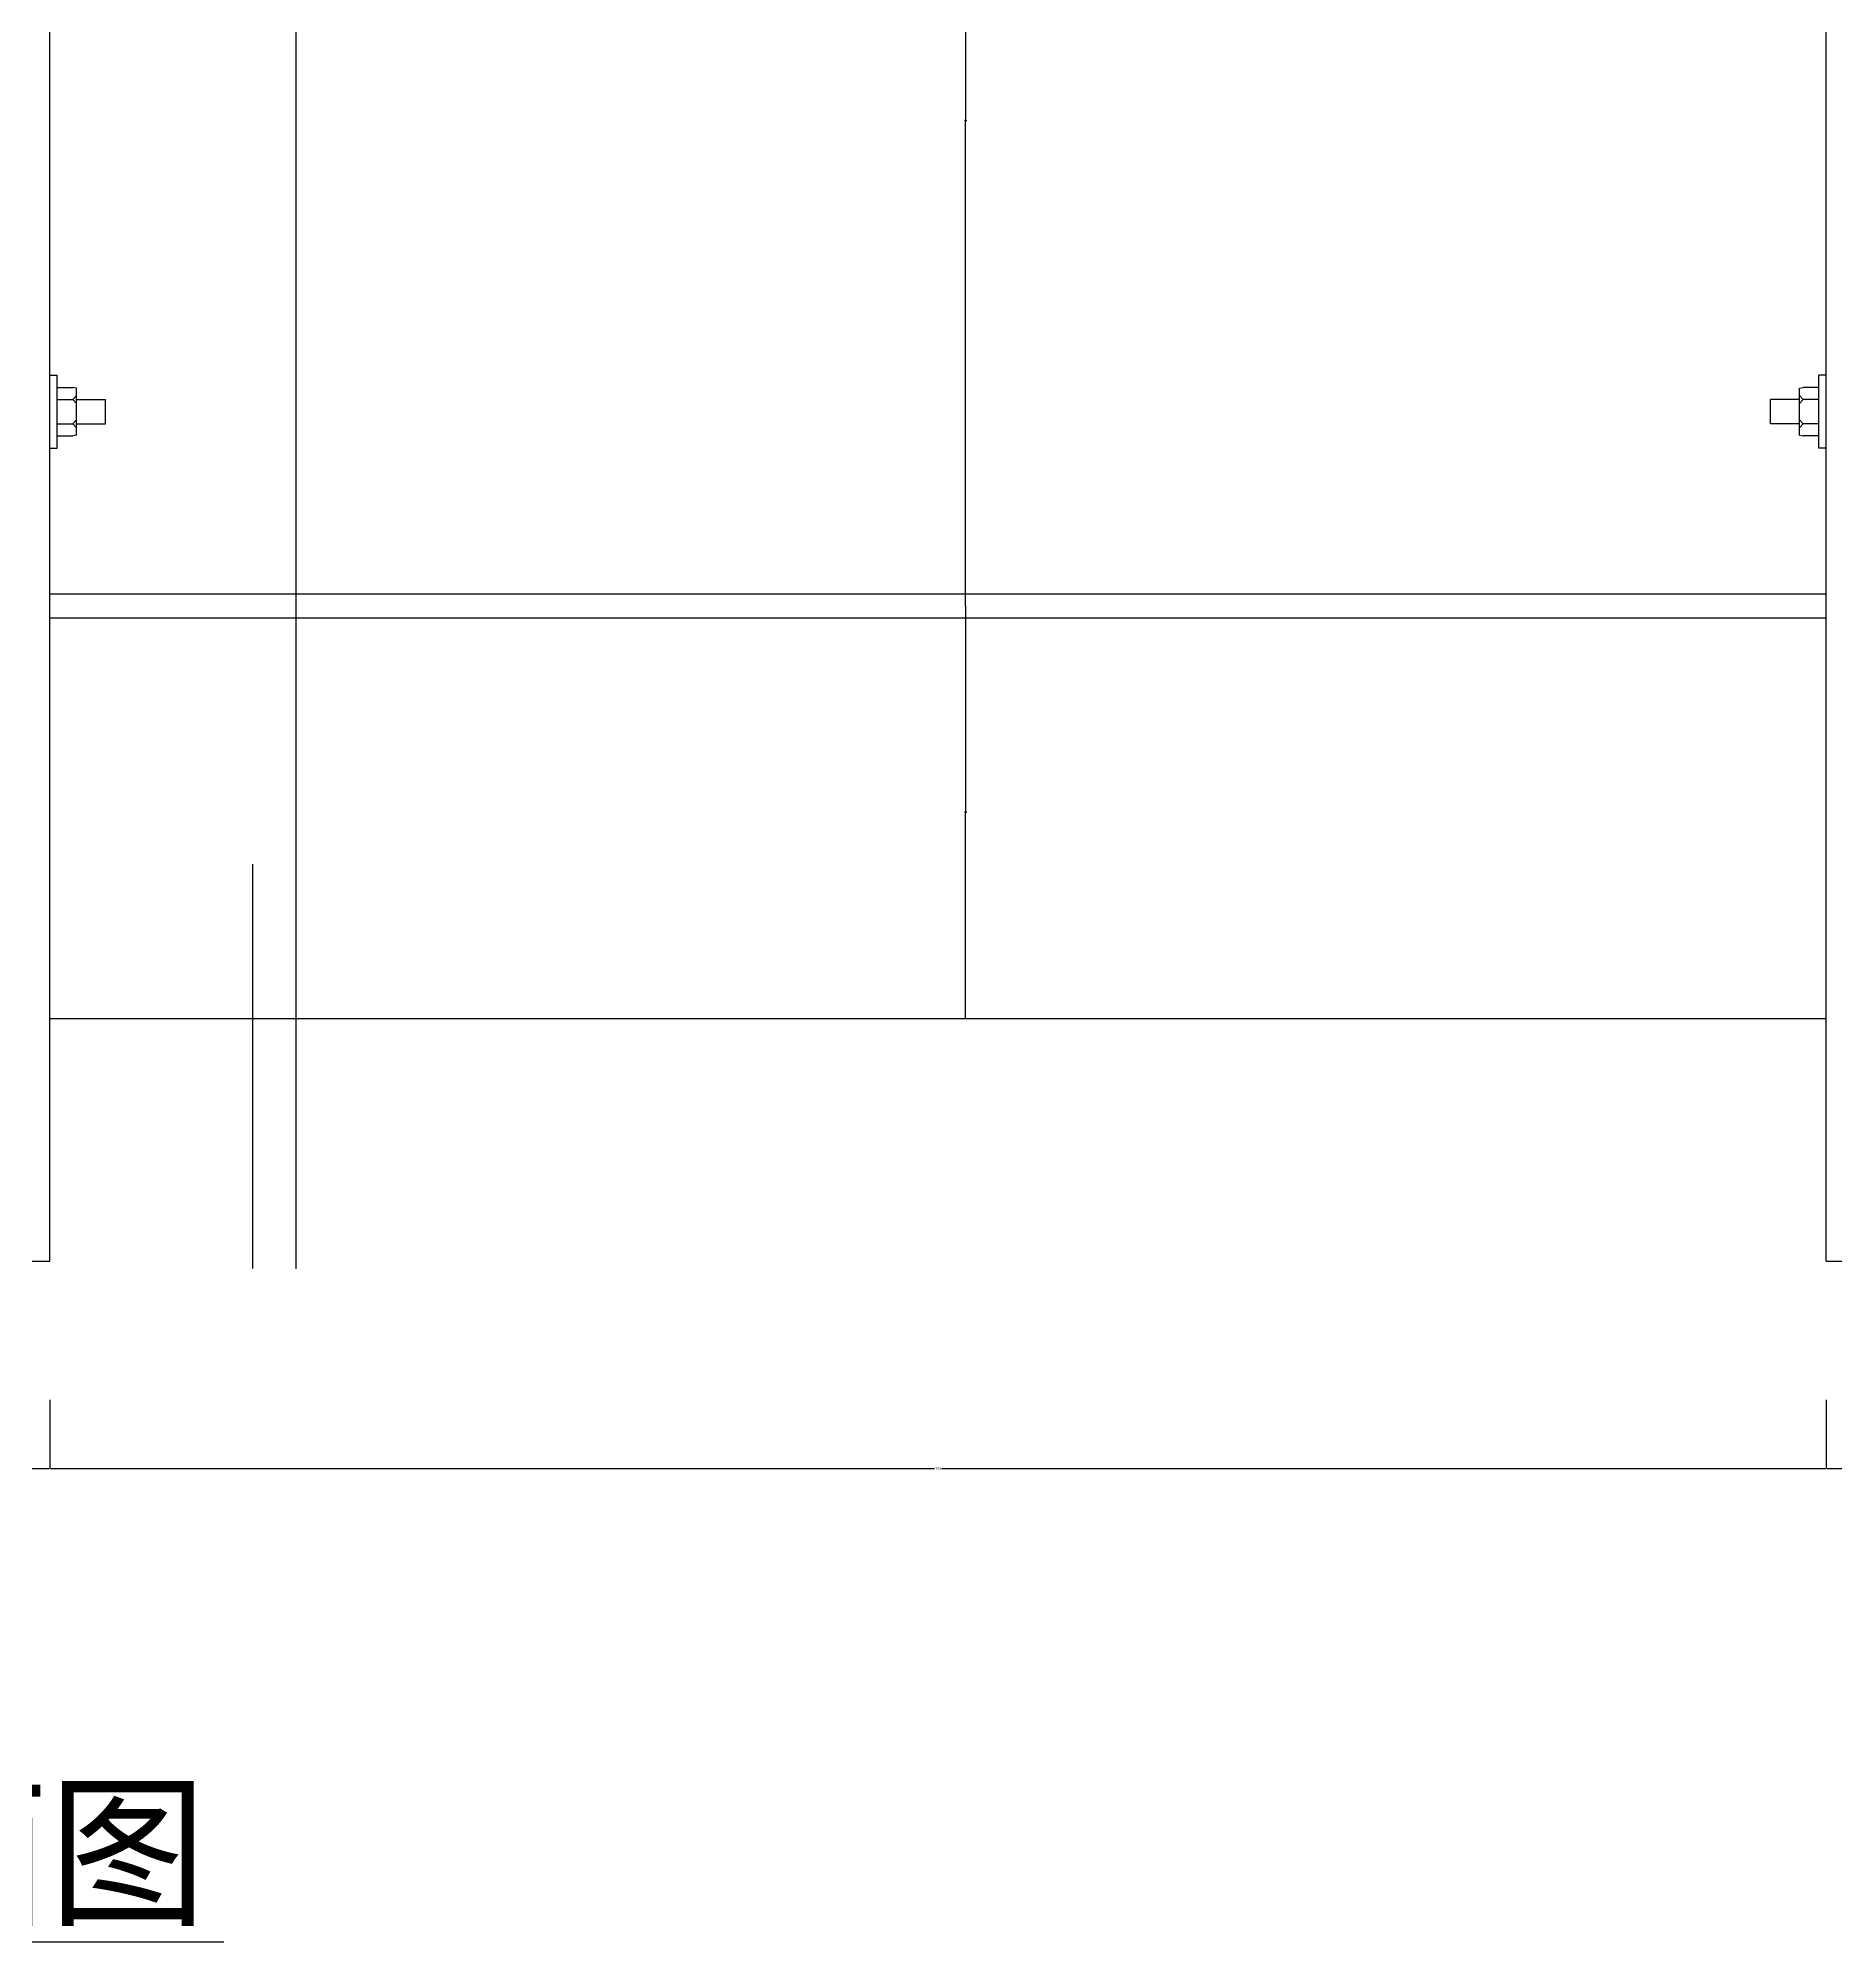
# Model space of a CAD drawing. Header units: metres. Extents: x 294 to 3346, y 3148 to 4721.
# Drawn here: x 1458 to 2198, y 3152 to 3936 of the extents above; entities that cross this region are included whole.
import ezdxf

# ---------------------------------------------------------------- set-up
doc = ezdxf.new("R2010")
doc.units = ezdxf.units.M
for name, color, linetype in [('2', 2, 'Continuous'), ('3', 3, 'Continuous'), ('7', 7, 'Continuous'), ('DIM', 3, 'Continuous'), ('TEXT', 3, 'Continuous')]:
    doc.layers.add(name, color=color, linetype=linetype)
doc.dimstyles.get("Standard").update_dxf_attribs({"dimtxt": 2.5, "dimasz": 2.5, "dimexe": 1.25, "dimexo": 0.625, "dimtad": 1, "dimcen": 2.5, "dimazin": 3, "dimtfac": 1, "dimtmove": 0, "dimatfit": 3})

# ---------------------------------------------------------------- blocks, each defined once
blk = doc.blocks.new('*D1')
for p, q in [((1839.79, 4102.45), (1839.79, 3902.45)), ((1839.54, 3902.45), (1839.29, 3902.45)), ((1839.79, 3702.45), (1839.79, 3902.45)), ((1839.79, 3902.45), (1839.79, 3902.45)), ((1840.04, 3902.45), (1840.29, 3902.45))]:
    blk.add_line(p, q)
at = {"layer": 'Defpoints'}
for p in [(1839.79, 4102.45), (1839.79, 3902.45), (1839.79, 3702.45)]:
    blk.add_point(p, dxfattribs=at)
at = {"layer": 'DIM', "insert": (1839.79, 3903.575), "char_height": 1, "attachment_point": 5}
blk.add_mtext('0', dxfattribs=at)
blk = doc.blocks.new('*D4')
for p, q in [((1462.42, 3375.36), (1462.42, 3347)), ((2194.42, 3375.36), (2194.42, 3347)), ((1462.67, 3347), (1826.92, 3347)), ((1829.92, 3347), (2194.17, 3347))]:
    blk.add_line(p, q)
at = {"layer": 'Defpoints'}
for p in [(1462.42, 3375.36), (2194.42, 3375.36), (1462.42, 3347)]:
    blk.add_point(p, dxfattribs=at)
at = {"layer": 'DIM', "insert": (1828.42, 3347), "char_height": 1, "attachment_point": 5}
blk.add_mtext('732', dxfattribs=at)
blk = doc.blocks.new('*D5')
for p, q in [((1839.79, 3702.45), (1839.79, 3617.45)), ((1839.54, 3617.45), (1839.29, 3617.45)), ((1839.79, 3532.45), (1839.79, 3617.45)), ((1839.79, 3617.45), (1839.79, 3617.45)), ((1840.04, 3617.45), (1840.29, 3617.45))]:
    blk.add_line(p, q)
at = {"layer": 'Defpoints'}
for p in [(1839.79, 3702.45), (1839.79, 3617.45), (1839.79, 3532.45)]:
    blk.add_point(p, dxfattribs=at)
at = {"layer": 'DIM', "insert": (1839.79, 3618.575), "char_height": 1, "attachment_point": 5}
blk.add_mtext('0', dxfattribs=at)
blk = doc.blocks.new('*D21')
for p, q in [((1394.42, 3375.36), (1394.42, 3347)), ((1462.42, 3375.36), (1462.42, 3347)), ((1394.67, 3347), (1427.42, 3347)), ((1429.42, 3347), (1462.17, 3347))]:
    blk.add_line(p, q)
at = {"layer": 'Defpoints'}
for p in [(1394.42, 3375.36), (1462.42, 3375.36), (1394.42, 3347)]:
    blk.add_point(p, dxfattribs=at)
at = {"layer": 'DIM', "insert": (1428.42, 3347), "char_height": 1, "attachment_point": 5}
blk.add_mtext('68', dxfattribs=at)
blk = doc.blocks.new('*D22')
for p, q in [((2194.42, 3375.36), (2194.42, 3347)), ((2262.42, 3375.36), (2262.42, 3347)), ((2194.67, 3347), (2227.42, 3347)), ((2229.42, 3347), (2262.17, 3347))]:
    blk.add_line(p, q)
at = {"layer": 'Defpoints'}
for p in [(2194.42, 3375.36), (2262.42, 3375.36), (2194.42, 3347)]:
    blk.add_point(p, dxfattribs=at)
at = {"layer": 'DIM', "insert": (2228.42, 3347), "char_height": 1, "attachment_point": 5}
blk.add_mtext('68', dxfattribs=at)

msp = doc.modelspace()

# ---------------------------------------------------------------- linework, layer by layer
at = {"layer": '2'}
msp.add_line((1462.42, 3532.45), (2194.42, 3532.45), dxfattribs=at)
at = {"layer": '3'}
for p, q in [((1462.42, 3797.45), (1465.42, 3797.45)), ((1465.42, 3767.45), (1465.42, 3797.45)), ((2194.42, 3797.45), (2191.42, 3797.45)), ((2191.42, 3767.45), (2191.42, 3797.45)), ((1465.42, 3792.45), (1471.96, 3792.45)), ((1473.42, 3792.1), (1471.96, 3792.45)), ((1471.96, 3787.45), (1473.42, 3789.13)), ((1473.42, 3772.81), (1473.42, 3792.1)), ((2183.42, 3792.1), (2184.87, 3792.45)), ((2183.42, 3772.81), (2183.42, 3792.1)), ((2184.87, 3787.45), (2183.42, 3789.13)), ((2191.42, 3792.45), (2184.87, 3792.45)), ((1465.42, 3787.45), (1471.96, 3787.45)), ((1471.96, 3787.45), (1473.42, 3785.77)), ((1473.42, 3787.45), (1485.42, 3787.45)), ((1485.42, 3777.45), (1485.42, 3787.45)), ((2183.42, 3787.45), (2171.42, 3787.45)), ((2171.42, 3777.45), (2171.42, 3787.45)), ((2184.87, 3787.45), (2183.42, 3785.77)), ((2191.42, 3787.45), (2184.87, 3787.45)), ((1465.42, 3777.45), (1471.96, 3777.45)), ((1471.96, 3777.45), (1473.42, 3779.13)), ((1471.96, 3777.45), (1473.42, 3775.77)), ((1473.42, 3777.45), (1485.42, 3777.45)), ((2183.42, 3777.45), (2171.42, 3777.45)), ((2184.87, 3777.45), (2183.42, 3779.13)), ((2184.87, 3777.45), (2183.42, 3775.77)), ((2191.42, 3777.45), (2184.87, 3777.45)), ((1462.42, 3767.45), (1465.42, 3767.45)), ((1465.42, 3772.45), (1471.96, 3772.45)), ((1473.42, 3772.81), (1471.96, 3772.45)), ((2183.42, 3772.81), (2184.87, 3772.45)), ((2191.42, 3772.45), (2184.87, 3772.45)), ((2194.42, 3767.45), (2191.42, 3767.45)), ((1462.42, 3707.45), (2194.42, 3707.45)), ((1462.42, 3697.45), (2194.42, 3697.45))]:
    msp.add_line(p, q, dxfattribs=at)
at = {"layer": '7'}
for p, q in [((1462.42, 3432.45), (1462.42, 4372.45)), ((2194.42, 3432.45), (2194.42, 4372.45)), ((1454.42, 3432.45), (1462.42, 3432.45)), ((2194.42, 3432.45), (2202.42, 3432.45))]:
    msp.add_line(p, q, dxfattribs=at)
at = {"layer": 'DIM'}
for p, q in [((1563.91, 3429.22), (1563.91, 4569.35)), ((1545.88, 3596), (1545.88, 3429.39))]:
    msp.add_line(p, q, dxfattribs=at)
at = {"layer": 'TEXT'}
msp.add_line((1338.19, 3151.97), (1534.1, 3151.97), dxfattribs=at)

# ---------------------------------------------------------------- texts
msp.add_text('立面图', height=50, dxfattribs=at).set_placement((1332.05, 3163.92))

# ---------------------------------------------------------------- dimensions: what is measured, and where the dimension line sits
at = {"layer": 'DIM'}
for base, p1, p2, picture, middle in [((1839.79, 3902.45), (1839.79, 4102.45), (1839.79, 3702.45), '*D1', (1839.79, 3903.575)), ((1839.79, 3617.45), (1839.79, 3702.45), (1839.79, 3532.45), '*D5', (1839.79, 3618.575)), ((1394.42, 3347), (1394.42, 3375.36), (1462.42, 3375.36), '*D21', (1428.42, 3347)), ((1462.42, 3347), (1462.42, 3375.36), (2194.42, 3375.36), '*D4', (1828.42, 3347)), ((2194.42, 3347), (2194.42, 3375.36), (2262.42, 3375.36), '*D22', (2228.42, 3347))]:
    dim = msp.add_linear_dim(base=base, p1=p1, p2=p2, dimstyle='Standard', dxfattribs=at)
    dim.commit()
    dim.dimension.update_dxf_attribs({"geometry": picture, "text_midpoint": middle})

doc.saveas('drawing.dxf')
